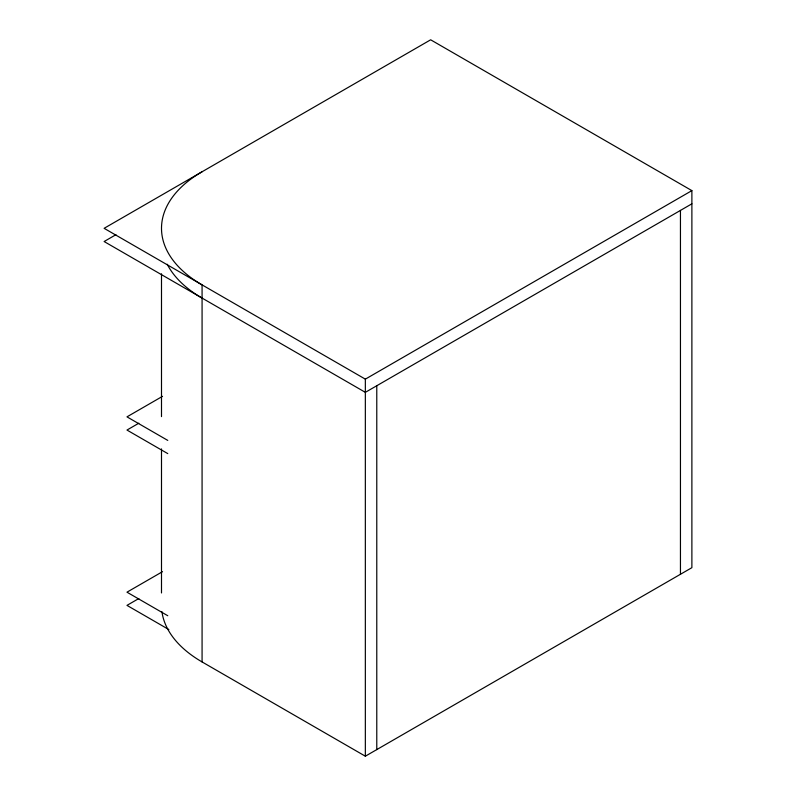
<?xml version="1.0" encoding="UTF-8"?>
<svg xmlns="http://www.w3.org/2000/svg" width="796" height="796" viewBox="0 0 796 796"><rect width="100%" height="100%" fill="white"/><g stroke="black" fill="none" stroke-linecap="round" stroke-linejoin="round"><path stroke-width="1.19" d="M115.927 234.701L104.117 241.526L365.344 392.338L691.883 203.816M162.513 396.338L126.972 416.855L167.777 440.407M138.822 423.213L126.972 430.049L167.777 453.611M691.883 190.622L430.656 39.8L104.117 228.323L365.344 379.145L691.883 190.622L691.883 567.677L365.344 756.2L202.075 661.934A138.534 79.988 0 0 1 161.926 611.656M162.513 571.667L126.972 592.184L167.777 615.736M138.822 598.542L126.972 605.378L168.851 629.556M680.451 210.413L680.451 574.274M376.777 385.742L376.777 749.603M365.344 379.145L365.344 756.2M202.075 661.934L202.075 284.878A138.534 79.988 0 0 1 202.075 171.767M161.498 273.814L161.498 416.616M161.498 448.904L161.498 592.96M202.075 298.082A138.534 79.988 0 0 1 167.21 264.242"/></g></svg>
